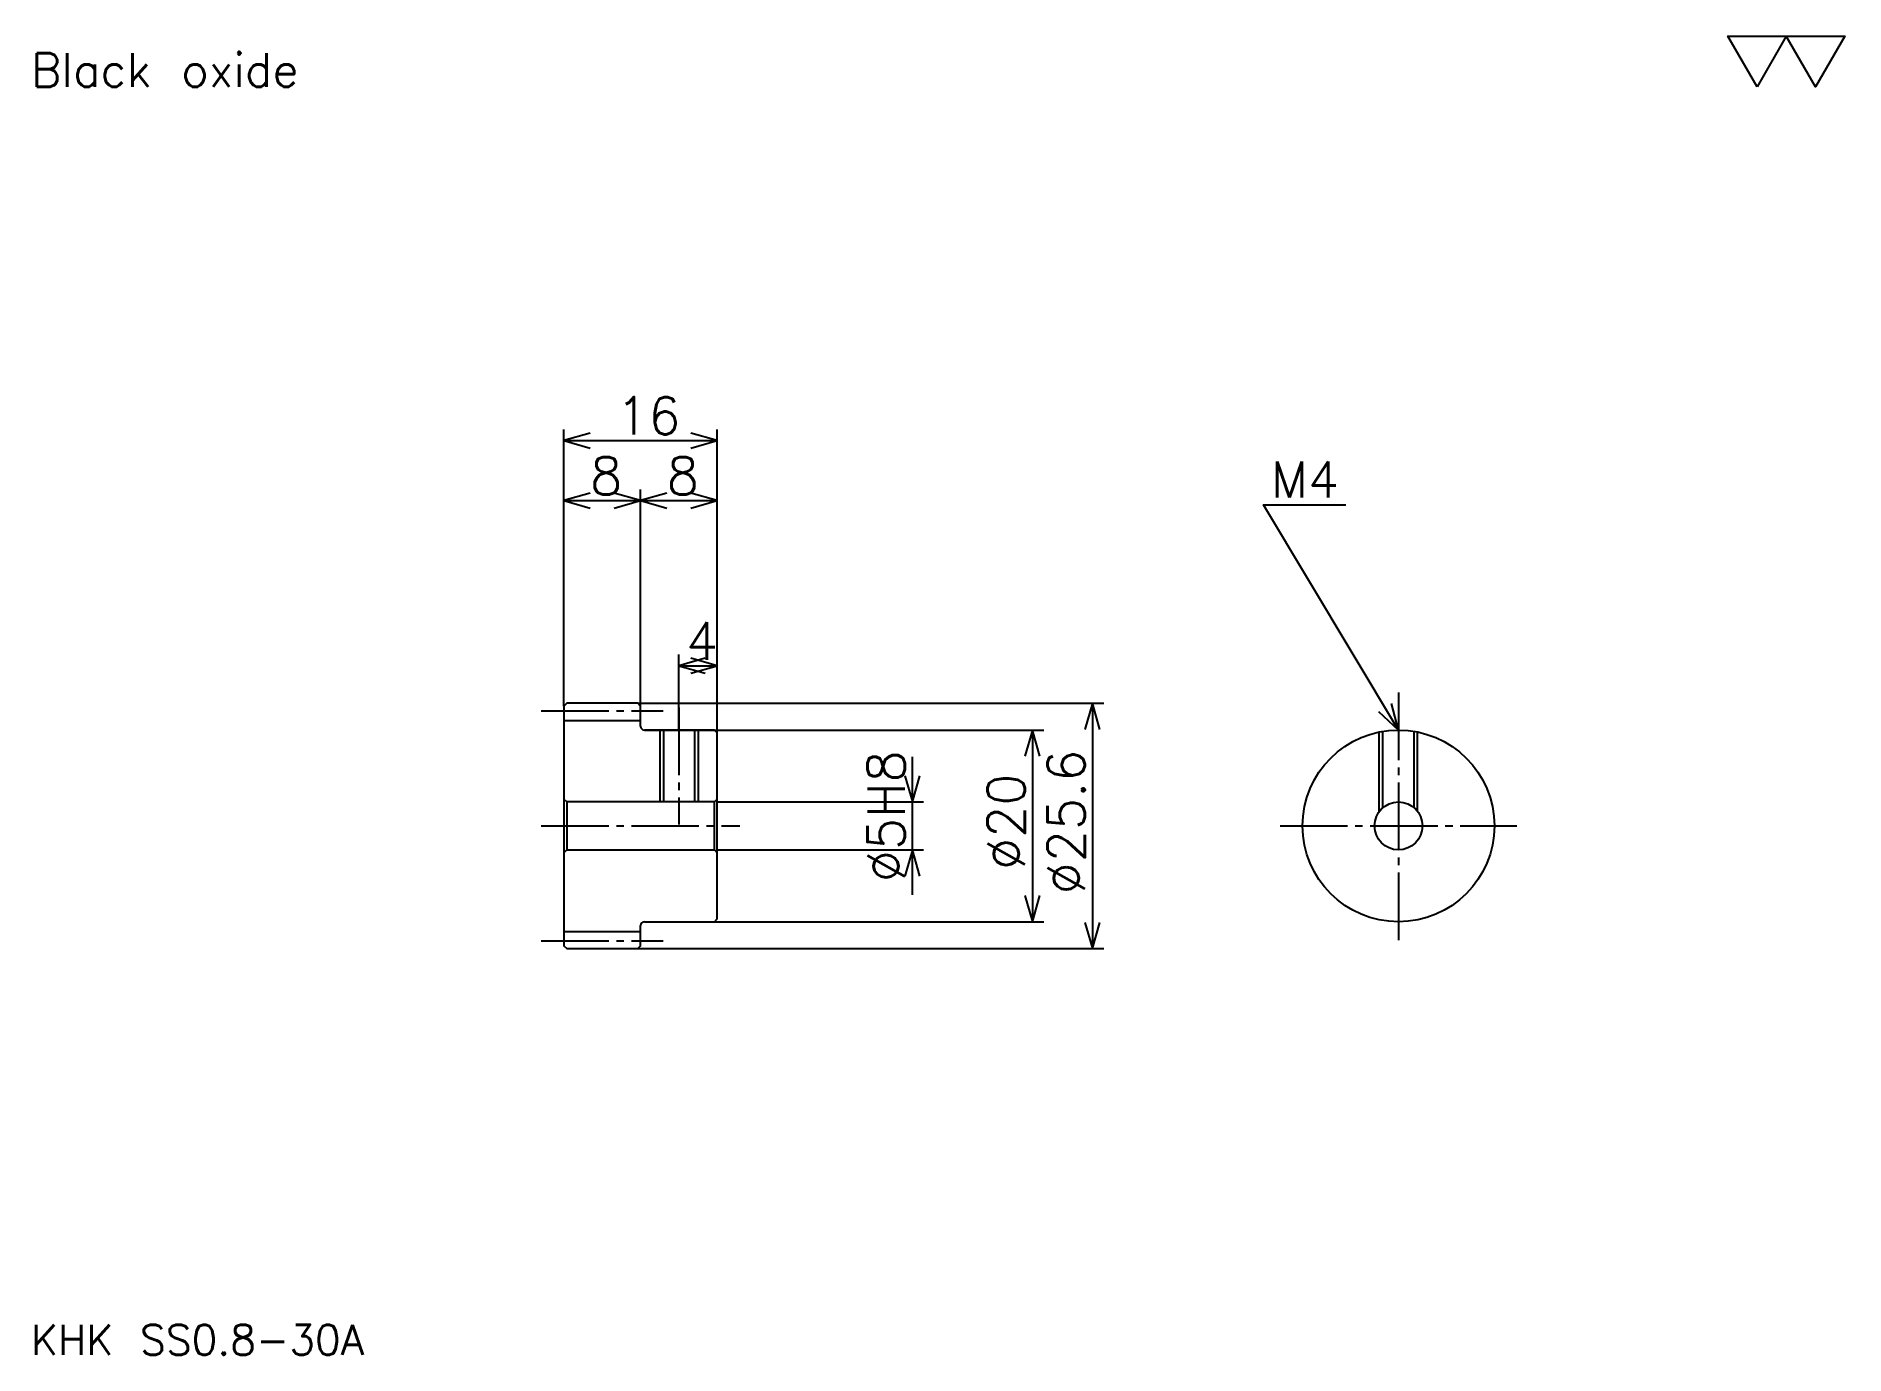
# Model space of a CAD drawing. Extents: x 8 to 197, y 9 to 146.
import ezdxf

# ---------------------------------------------------------------- set-up
doc = ezdxf.new("R2010")
doc.units = 0
doc.linetypes.add('DASHDOT', pattern=[9.391305, 7.043478, -0.782609, 0.782609, -0.782609])
doc.layers.get('0').update_dxf_attribs({"linetype": 'CONTINUOUS'})
doc.layers.add('DASHDOT', color=6, linetype='DASHDOT')
doc.styles.add('KANJI', font='TXT', dxfattribs={"bigfont": 'BIGFONT'})

msp = doc.modelspace()

# ---------------------------------------------------------------- linework, layer by layer
at = {"color": 5}
for p, q in [((63.391304, 76.582603), (63.391304, 105.147827)), ((63.391304, 103.973907), (79.391304, 103.973907)), ((79.391304, 76.582603), (79.391304, 105.147827)), ((71.391304, 76.582603), (71.391304, 98.886948)), ((63.391304, 97.713043), (71.391304, 97.713043)), ((71.391304, 97.713043), (79.391304, 97.713043)), ((75.391304, 76.582603), (75.391304, 81.669556)), ((75.391304, 80.495651), (79.391304, 80.495651)), ((63.391304, 76.282608), (63.391304, 76.582603)), ((71.091301, 76.582603), (79.391304, 76.582603)), ((71.391304, 76.282608), (71.391304, 76.582603)), ((75.391304, 73.782608), (75.391304, 76.582603)), ((79.391304, 76.582603), (119.695648, 76.582603)), ((79.391304, 73.482605), (79.391304, 76.582603)), ((118.521744, 76.582603), (118.521744, 50.982605)), ((71.791306, 73.782608), (79.391304, 73.782608)), ((79.391304, 73.782608), (113.434784, 73.782608)), ((112.260864, 73.782608), (112.260864, 53.782604)), ((99.739128, 56.586952), (99.739128, 70.978256)), ((79.391304, 66.282608), (100.91304, 66.282608)), ((79.391304, 61.282604), (100.91304, 61.282604)), ((71.791306, 53.782604), (79.391304, 53.782604)), ((79.391304, 53.782604), (113.434784, 53.782604)), ((71.091301, 50.982605), (79.391304, 50.982605)), ((79.391304, 50.982605), (119.695648, 50.982605))]:
    msp.add_line(p, q, dxfattribs=at)
at = {"color": 4}
for p, q in [((63.391304, 74.782608), (71.391304, 74.782608)), ((63.691303, 66.282608), (63.691303, 61.282604)), ((79.091301, 66.282608), (79.391304, 66.582603)), ((79.091301, 61.282604), (79.391304, 60.982605)), ((63.391304, 52.782604), (71.391304, 52.782604))]:
    msp.add_line(p, q, dxfattribs=at)
at = {"color": 7}
msp.add_lwpolyline([(187.82608, 140.869568), (184.773911, 146.160004), (196.982605, 146.160004), (193.930435, 140.869568), (190.87825, 146.160004), (187.82608, 140.869568)], dxfattribs=at)
at = {"color": 5}
for points in [[(66.130432, 104.756516), (63.391304, 103.973907), (66.130432, 103.191299)], [(76.652176, 103.191299), (79.391304, 103.973907), (76.652176, 104.756516)], [(66.130432, 98.495651), (63.391304, 97.713043), (66.130432, 96.930435)], [(68.652176, 96.930435), (71.391304, 97.713043), (68.652176, 98.495651)], [(74.130432, 98.495651), (71.391304, 97.713043), (74.130432, 96.930435)], [(76.652176, 96.930435), (79.391304, 97.713043), (76.652176, 98.495651)], [(150.434784, 73.782608), (136.347824, 97.260864), (144.956512, 97.260864)], [(78.130432, 81.278259), (75.391304, 80.495651), (78.130432, 79.713036)], [(76.652176, 79.713036), (79.391304, 80.495651), (76.652176, 81.278259)], [(119.304352, 73.843475), (118.521744, 76.582603), (117.739136, 73.843475)], [(148.354431, 75.728737), (150.434784, 73.782608), (149.696594, 76.534042)], [(113.043472, 71.043472), (112.260864, 73.782608), (111.478256, 71.043472)], [(98.95652, 69.021736), (99.739128, 66.282608), (100.521736, 69.021736)], [(100.521736, 58.543472), (99.739128, 61.282604), (98.95652, 58.543472)], [(111.478256, 56.521736), (112.260864, 53.782604), (113.043472, 56.521736)], [(117.739136, 53.721733), (118.521744, 50.982605), (119.304352, 53.721733)]]:
    msp.add_lwpolyline(points, dxfattribs=at)
at = {"color": 4}
for points in [[(71.391304, 74.182602), (71.391304, 76.282608), (71.091301, 76.582603), (63.691303, 76.582603), (63.391304, 76.282608), (63.391304, 60.982605)], [(71.791306, 53.782604), (79.091301, 53.782604), (79.391304, 54.082603), (79.391304, 73.482605), (79.091301, 73.782608), (71.791306, 73.782608)], [(73.391304, 73.782608), (73.391304, 66.282608)], [(73.771301, 73.782608), (73.771301, 66.282608)], [(77.011307, 73.782608), (77.011307, 66.282608)], [(77.391304, 73.782608), (77.391304, 66.282608)], [(148.434784, 65.282608), (148.434784, 73.580566)], [(148.814789, 65.686707), (148.814789, 73.650513)], [(152.054779, 65.686707), (152.054779, 73.650513)], [(152.434784, 65.282608), (152.434784, 73.580566)], [(63.391304, 60.982605), (63.691303, 61.282604), (79.091301, 61.282604), (79.091301, 66.282608), (63.691303, 66.282608), (63.391304, 66.582603)], [(63.391304, 60.982605), (63.391304, 51.282604), (63.691303, 50.982605), (71.091301, 50.982605), (71.391304, 51.282604), (71.391304, 53.382607)]]:
    msp.add_lwpolyline(points, dxfattribs=at)
for radius in [10, 2.5]:
    msp.add_circle((150.434784, 63.782604), radius, dxfattribs=at)
for centre, start, end in [((71.791306, 74.182602), 180, 270), ((71.791306, 53.382607), 90, 180)]:
    msp.add_arc(centre, 0.4, start, end, dxfattribs=at)
at = {"layer": 'DASHDOT', "color": 7}
for p, q in [((150.434784, 77.695648), (150.434784, 51.434776)), ((61.04348, 75.782608), (73.739128, 75.782608)), ((61.04348, 63.782604), (81.739128, 63.782604)), ((138.08696, 63.782604), (162.782608, 63.782604)), ((61.04348, 51.782604), (73.739128, 51.782604))]:
    msp.add_line(p, q, dxfattribs=at)
msp.add_lwpolyline([(75.391304, 76.130432), (75.391304, 63.934776)], dxfattribs=at)

# ---------------------------------------------------------------- texts
at = {"color": 7, "style": 'KANJI'}
for s, height, p in [('Black oxide', 3.521739, (7.826087, 140.869568)), ('16', 3.913043, (68.847824, 104.599991)), ('8', 3.913043, (66.119568, 98.339127)), ('8', 3.913043, (74.119568, 98.339127)), ('M4', 3.756522, (137.130432, 98.043472)), ('4', 3.913043, (76.119568, 81.121735)), ('KHK SS0.8-30A', 3.130435, (7.826087, 8.608696))]:
    msp.add_text(s, height=height, dxfattribs=at).set_placement(p)
for s, p in [('%%c5H8', (98.95652, 57.91304)), ('%%c25.6', (117.739136, 56.6413)), ('%%c20', (111.478256, 59.184776))]:
    msp.add_text(s, height=3.913043, rotation=90, dxfattribs=at).set_placement(p)

doc.saveas('drawing.dxf')
